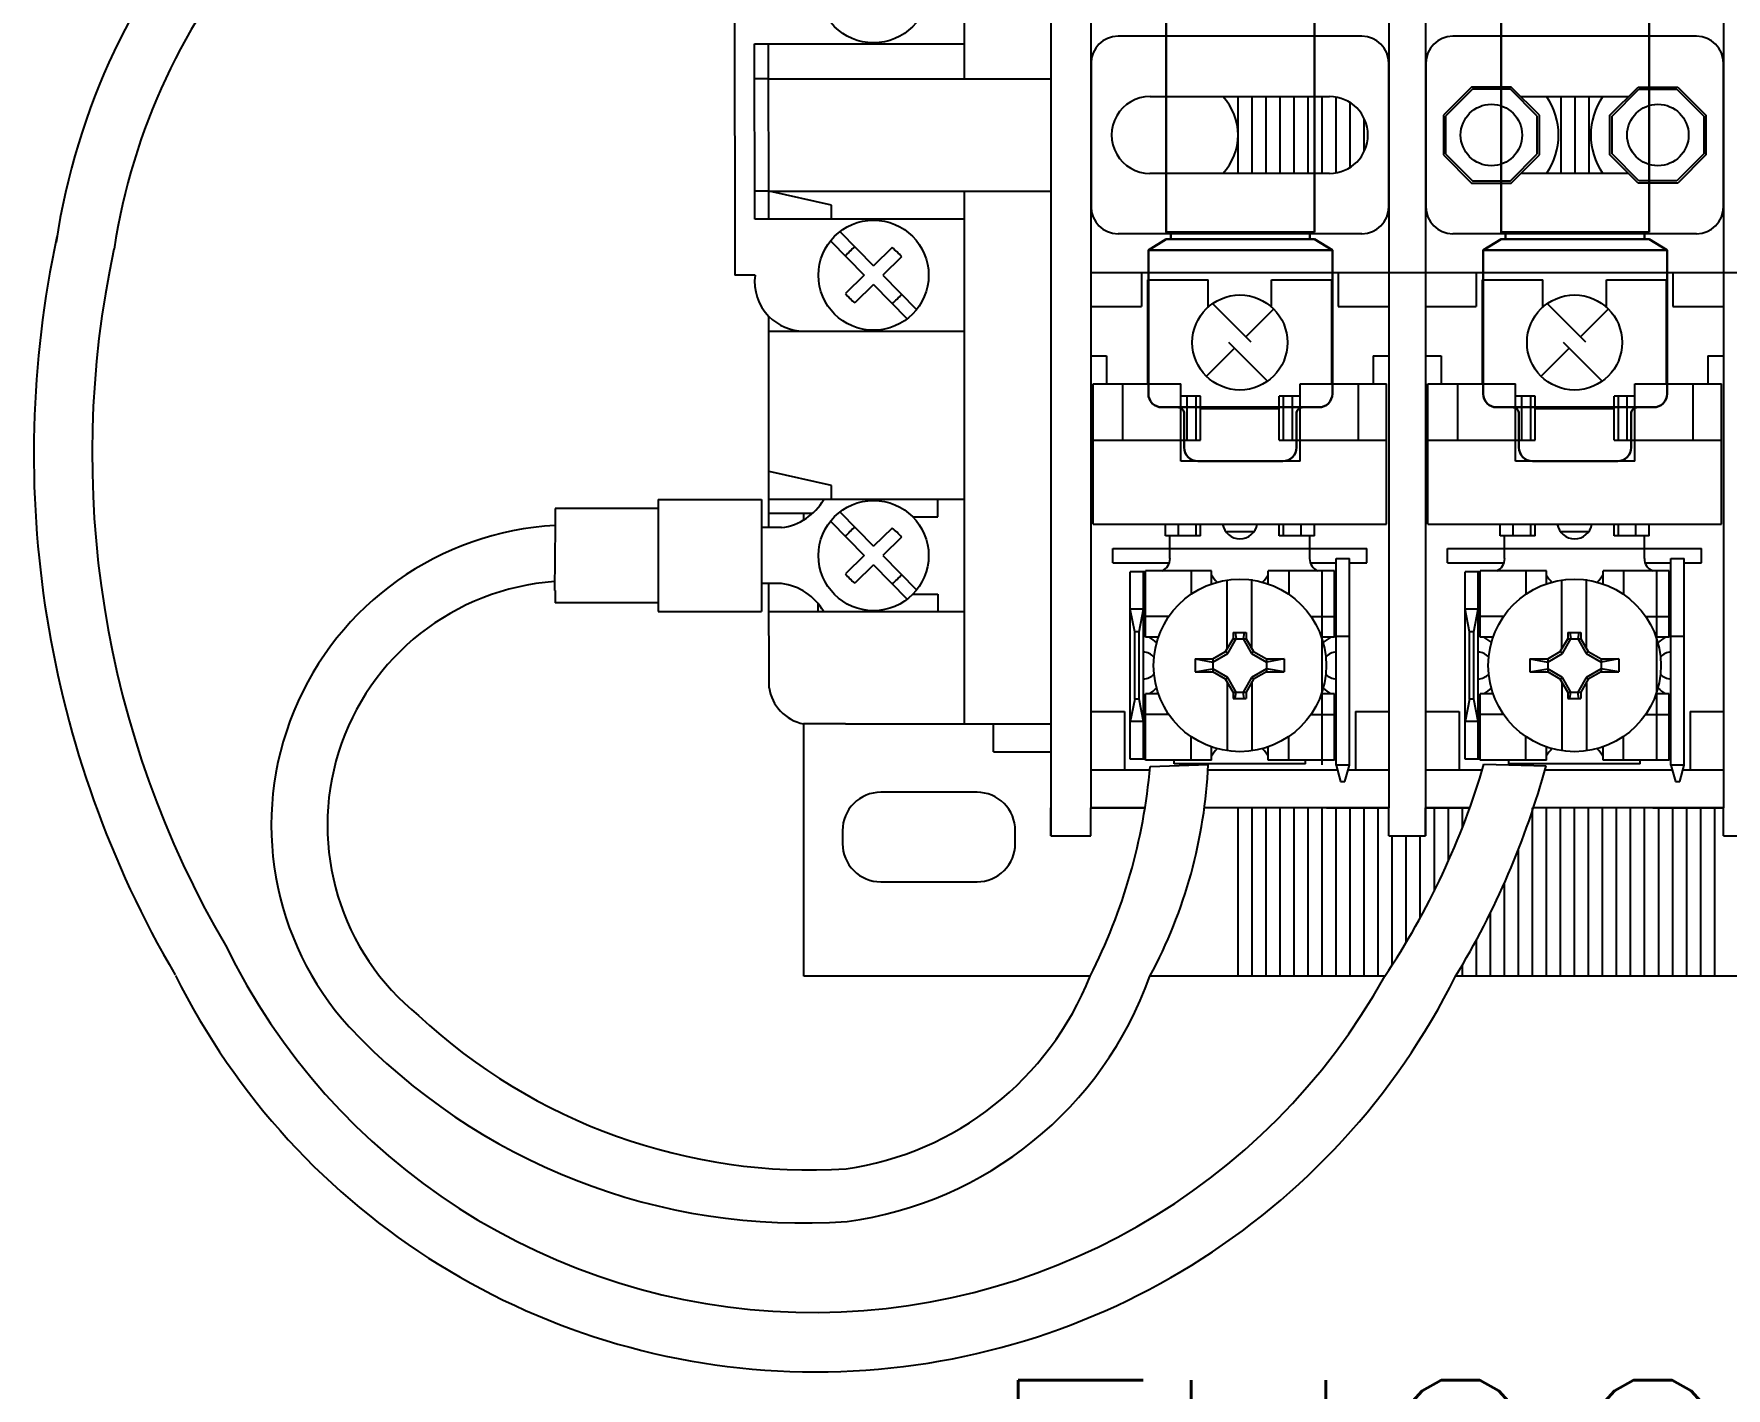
# Model space of a CAD drawing. Header units: inches. Extents: x 0 to 79.8, y 0 to 53.1.
# Drawn here: x 57.131 to 60.903, y 42.108 to 45.127 of the extents above; entities that cross this region are included whole.
import ezdxf
from ezdxf.enums import TextEntityAlignment as Align

# ---------------------------------------------------------------- set-up
doc = ezdxf.new("R2010")
doc.units = ezdxf.units.IN
doc.header["$MEASUREMENT"] = 0
for name, color, linetype in [('PDF_Geometry', 7, 'Continuous'), ('PRTG', 130, 'Continuous'), ('PSYMS', 7, 'Continuous'), ('PTAG', 150, 'Continuous')]:
    doc.layers.add(name, color=color, linetype=linetype)
doc.styles.add('WD', font='romans.shx')

# ---------------------------------------------------------------- blocks, each defined once
blk = doc.blocks.new('ATMR8_10')
at = {"layer": 'PDF_Geometry', "lineweight": 30}
for points in [[(0.4012, 1.0212), (0.4012, 1.3413, 0.41622), (0.3712, 1.3712), (0.0212, 1.3712, 0.414306), (-0.0088, 1.3413), (-0.0088, 1.0212)], [(0.3362, -0.0088), (0.3332, -0.0091), (0.3305, -0.0099), (0.3279, -0.0113), (0.3256, -0.0132), (0.3238, -0.0155), (0.3223, -0.0181), (0.3215, -0.0208), (0.3212, -0.0238), (0.3212, -0.0988, -0.416214), (0.2912, -0.1288), (0.1012, -0.1288, -0.414302), (0.0712, -0.0988), (0.0712, -0.0238), (0.071, -0.0208), (0.0701, -0.0181), (0.0687, -0.0155), (0.0668, -0.0132), (0.0646, -0.0113), (0.062, -0.0099), (0.0591, -0.0091), (0.0562, -0.0088)]]:
    blk.add_lwpolyline(points, format="xyb", dxfattribs=at)
for points in [[(-0.0088, 1.0212), (0.0312, 0.9963), (0.3612, 0.9963), (0.4012, 1.0212)], [(0.3612, 0.3812), (0.3612, 0.9812), (0.0312, 0.9812), (0.0312, 0.3812)]]:
    blk.add_lwpolyline(points, close=True, dxfattribs=at)
for points in [[(0.0412, 0.9963), (0.0412, 0.9812)], [(0.3512, 0.9963), (0.3512, 0.9812)], [(0.0412, 0.3663), (0.0412, 0.3812)], [(0.3512, 0.3663), (0.3512, 0.3812)], [(0.4012, 0.3412), (-0.0088, 0.3412)]]:
    blk.add_lwpolyline(points, dxfattribs=at)
blk.add_lwpolyline([(0.3712, -0.0088), (0.0212, -0.0088, -0.414313), (-0.0088, 0.0212), (-0.0088, 0.3412), (0.0312, 0.3663), (0.3612, 0.3663), (0.4012, 0.3412), (0.4012, 0.0212, -0.416227)], format="xyb", close=True, dxfattribs=at)
blk = doc.blocks.new('E0917602')
for p, q in [((0.3796, 3.1128), (0.3796, -0.0123)), ((0.3796, 3.1128), (0.3796, -0.0123)), ((1.2146, 3.1128), (1.2146, -0.0123)), ((1.2146, 3.1128), (1.2146, -0.0123)), ((0.4686, 2.9652), (0.4686, 0.0502)), ((1.1326, 2.9652), (1.1326, 0.0502)), ((1.8786, 2.9652), (1.8786, 0.0502)), ((0.1872, 1.6752), (0.1872, 2.8627)), ((-0.3243, 1.238), (-0.3252, 1.8784)), ((-0.2809, 1.7534), (-0.1395, 1.7534)), ((-0.2803, 1.3627), (-0.2809, 1.7534)), ((-0.2494, 1.3627), (-0.2497, 1.7534)), ((-0.1395, 1.7534), (0.1872, 1.7534)), ((1.0726, 1.7702), (0.529, 1.7702)), ((1.8186, 1.7702), (1.275, 1.7702)), ((0.469, 1.7102), (0.469, 1.3902)), ((1.1326, 1.3902), (1.1326, 1.7102)), ((1.215, 1.7102), (1.215, 1.3902)), ((1.8786, 1.3902), (1.8786, 1.7102)), ((-0.2484, 1.6752), (-0.2809, 1.6752)), ((-0.2484, 1.6752), (0.3796, 1.6752)), ((0.6003, 1.6357), (1.0007, 1.6357)), ((0.7966, 1.4647), (0.7966, 1.6357)), ((0.8278, 1.4647), (0.8278, 1.6357)), ((0.8591, 1.4647), (0.8591, 1.6357)), ((0.8903, 1.4647), (0.8903, 1.6357)), ((0.9216, 1.4647), (0.9216, 1.6357)), ((0.9528, 1.4647), (0.9528, 1.6357)), ((0.9841, 1.4647), (0.9841, 1.6357)), ((1.0153, 1.466), (1.0153, 1.6344)), ((1.0464, 1.4781), (1.0464, 1.6223)), ((1.0466, 1.4782), (1.0466, 1.6222)), ((1.3169, 1.6572), (1.2542, 1.5946)), ((1.3189, 1.6522), (1.2592, 1.5925)), ((1.4055, 1.6572), (1.3169, 1.6572)), ((1.4035, 1.6522), (1.3189, 1.6522)), ((1.4632, 1.5925), (1.4035, 1.6522)), ((1.4682, 1.5946), (1.4055, 1.6572)), ((1.4271, 1.6357), (1.6665, 1.6357)), ((1.5167, 1.4647), (1.5167, 1.6357)), ((1.548, 1.4647), (1.548, 1.6357)), ((1.5792, 1.4647), (1.5792, 1.6357)), ((1.6253, 1.5946), (1.688, 1.6572)), ((1.6303, 1.5925), (1.6901, 1.6522)), ((1.688, 1.6572), (1.7767, 1.6572)), ((1.6901, 1.6522), (1.7746, 1.6522)), ((1.7746, 1.6522), (1.8344, 1.5925)), ((1.7767, 1.6572), (1.8394, 1.5946)), ((1.0777, 1.5135), (1.0777, 1.5869)), ((1.2542, 1.5946), (1.2542, 1.5059)), ((1.2592, 1.5925), (1.2592, 1.508)), ((1.4632, 1.508), (1.4632, 1.5925)), ((1.4682, 1.5059), (1.4682, 1.5946)), ((1.6253, 1.5059), (1.6253, 1.5946)), ((1.6303, 1.508), (1.6303, 1.5925)), ((1.8344, 1.5925), (1.8344, 1.508)), ((1.8394, 1.5946), (1.8394, 1.5059)), ((1.2542, 1.5059), (1.3169, 1.4432)), ((1.2592, 1.508), (1.3189, 1.4482)), ((1.4035, 1.4482), (1.4632, 1.508)), ((1.4055, 1.4432), (1.4682, 1.5059)), ((1.688, 1.4432), (1.6253, 1.5059)), ((1.6901, 1.4482), (1.6303, 1.508)), ((1.8344, 1.508), (1.7746, 1.4482)), ((1.8394, 1.5059), (1.7767, 1.4432)), ((1.0007, 1.4647), (0.6002, 1.4647)), ((1.3169, 1.4432), (1.4055, 1.4432)), ((1.3189, 1.4482), (1.4035, 1.4482)), ((1.6664, 1.4647), (1.4271, 1.4647)), ((1.7767, 1.4432), (1.688, 1.4432)), ((1.7746, 1.4482), (1.6901, 1.4482)), ((-0.2484, 1.4248), (-0.2807, 1.4248)), ((-0.2484, 1.4252), (0.3796, 1.4252)), ((-0.1097, 1.394), (-0.2484, 1.4248)), ((0.1872, 0.2377), (0.1872, 1.4252)), ((0.1872, 1.3627), (-0.2803, 1.3627)), ((-0.1097, 1.3627), (-0.1097, 1.394)), ((-0.091, 1.3349), (-0.0158, 1.2586)), ((1.0726, 1.3302), (0.529, 1.3302)), ((1.8186, 1.3302), (1.275, 1.3302)), ((-0.112, 1.3142), (-0.0368, 1.2379)), ((0.0253, 1.2991), (-0.0158, 1.2586)), ((0.0463, 1.2784), (0.0049, 1.2376)), ((-0.28, 1.238), (-0.3252, 1.238)), ((-0.0368, 1.2379), (-0.0781, 1.1972)), ((-0.0161, 1.2169), (-0.0574, 1.1762)), ((-0.0161, 1.2169), (0.0591, 1.1406)), ((0.0049, 1.2376), (0.0801, 1.1613)), ((0.4686, 1.244), (1.1326, 1.244)), ((0.5816, 1.244), (0.5816, 1.1677)), ((0.5955, 1.2277), (0.7298, 1.2277)), ((0.5955, 0.9952), (0.5955, 1.2277)), ((0.7298, 1.1664), (0.7298, 1.2277)), ((0.8714, 1.2277), (1.0056, 1.2277)), ((0.8714, 1.1665), (0.8714, 1.2277)), ((1.0056, 0.9952), (1.0056, 1.2277)), ((1.0196, 1.244), (1.0196, 1.1677)), ((1.1326, 1.244), (1.2146, 1.244)), ((1.2146, 1.244), (1.8786, 1.244)), ((1.3276, 1.244), (1.3276, 1.1677)), ((1.3415, 1.2277), (1.4758, 1.2277)), ((1.3415, 0.9952), (1.3415, 1.2277)), ((1.4758, 1.1664), (1.4758, 1.2277)), ((1.6174, 1.1665), (1.6174, 1.2277)), ((1.6174, 1.2277), (1.7516, 1.2277)), ((1.7516, 0.9952), (1.7516, 1.2277)), ((1.7656, 1.244), (1.7656, 1.1677)), ((1.8786, 1.244), (1.9606, 1.244)), ((0.8259, 1.0883), (0.7396, 1.1746)), ((1.5719, 1.0883), (1.4856, 1.1746)), ((-0.249, 0.6752), (-0.2492, 1.1459)), ((0.4686, 1.1677), (0.5816, 1.1677)), ((0.8758, 1.1622), (0.8133, 1.0999)), ((1.0196, 1.1677), (1.1326, 1.1677)), ((1.2146, 1.1677), (1.3276, 1.1677)), ((1.6218, 1.1622), (1.5593, 1.0999)), ((1.7656, 1.1677), (1.8786, 1.1677)), ((-0.2492, 1.1127), (-0.1395, 1.1127)), ((-0.1395, 1.1127), (0.1872, 1.1127)), ((0.4686, 1.0577), (0.5036, 1.0577)), ((0.5036, 1.0577), (0.5036, 0.9952)), ((0.7884, 1.0749), (0.7259, 1.0126)), ((0.8624, 1.0017), (0.7761, 1.088)), ((1.0976, 1.0577), (1.0976, 0.9952)), ((1.0976, 1.0577), (1.1326, 1.0577)), ((1.2146, 1.0577), (1.2496, 1.0577)), ((1.2496, 1.0577), (1.2496, 0.9952)), ((1.5344, 1.0749), (1.4719, 1.0126)), ((1.6084, 1.0017), (1.5221, 1.088)), ((1.8436, 1.0577), (1.8436, 0.9952)), ((1.8436, 1.0577), (1.8786, 1.0577)), ((0.4734, 0.6827), (0.4734, 0.9952)), ((0.4734, 0.9952), (0.6687, 0.9952)), ((0.5393, 0.9952), (0.5393, 0.8702)), ((0.6687, 0.8233), (0.6687, 0.9952)), ((0.9348, 0.9952), (1.1277, 0.9952)), ((0.9348, 0.8233), (0.9348, 0.9952)), ((1.0642, 0.9952), (1.0642, 0.8702)), ((1.1277, 0.6827), (1.1277, 0.9952)), ((1.2194, 0.6827), (1.2194, 0.9952)), ((1.2194, 0.9952), (1.4147, 0.9952)), ((1.2853, 0.9952), (1.2853, 0.8702)), ((1.4147, 0.8233), (1.4147, 0.9952)), ((1.6808, 0.9952), (1.8737, 0.9952)), ((1.6808, 0.8233), (1.6808, 0.9952)), ((1.8102, 0.9952), (1.8102, 0.8702)), ((1.8737, 0.6827), (1.8737, 0.9952)), ((0.7127, 0.9681), (0.6687, 0.9681)), ((0.6834, 0.8702), (0.6834, 0.9681)), ((0.7029, 0.8702), (0.7029, 0.9681)), ((0.7127, 0.8702), (0.7127, 0.9681)), ((0.9348, 0.9681), (0.8885, 0.9681)), ((0.8885, 0.8702), (0.8885, 0.9681)), ((0.8982, 0.8702), (0.8982, 0.9681)), ((0.9177, 0.8702), (0.9177, 0.9681)), ((1.4587, 0.9681), (1.4147, 0.9681)), ((1.4294, 0.8702), (1.4294, 0.9681)), ((1.4489, 0.8702), (1.4489, 0.9681)), ((1.4587, 0.8702), (1.4587, 0.9681)), ((1.6345, 0.8702), (1.6345, 0.9681)), ((1.6808, 0.9681), (1.6345, 0.9681)), ((1.6442, 0.8702), (1.6442, 0.9681)), ((1.6637, 0.8702), (1.6637, 0.9681)), ((0.8885, 0.9399), (0.7127, 0.9399)), ((1.6345, 0.9399), (1.4587, 0.9399)), ((0.4734, 0.8702), (0.7127, 0.8702)), ((0.8885, 0.8702), (1.1277, 0.8702)), ((1.2194, 0.8702), (1.4587, 0.8702)), ((1.6345, 0.8702), (1.8737, 0.8702)), ((-0.1097, 0.769), (-0.2484, 0.7998)), ((0.9348, 0.8233), (0.6687, 0.8233)), ((1.6808, 0.8233), (1.4147, 0.8233)), ((-0.1097, 0.7377), (-0.1097, 0.769)), ((-0.4957, 0.7177), (-0.7257, 0.7177)), ((-0.7257, 0.7177), (-0.7257, 0.6779)), ((-0.4959, 0.7377), (-0.2659, 0.7377)), ((-0.4959, 0.7377), (-0.4957, 0.7177)), ((-0.4957, 0.7177), (-0.4957, 0.5077)), ((-0.2659, 0.7377), (-0.2659, 0.6752)), ((0.1872, 0.7377), (-0.2484, 0.7377)), ((-0.0158, 0.7377), (-0.2458, 0.7377)), ((0.1273, 0.699), (0.1273, 0.7379)), ((-0.1521, 0.7065), (-0.249, 0.7065)), ((-0.1722, 0.7065), (-0.1722, 0.6918)), ((-0.112, 0.6892), (-0.0368, 0.6129)), ((-0.091, 0.7099), (-0.0158, 0.6336)), ((0.0715, 0.699), (0.1273, 0.699)), ((0.4734, 0.6827), (1.1277, 0.6827)), ((0.6345, 0.6564), (0.6345, 0.6827)), ((0.6638, 0.6564), (0.6638, 0.6827)), ((0.7029, 0.6564), (0.7029, 0.6827)), ((0.7127, 0.6564), (0.7127, 0.6827)), ((0.8885, 0.6564), (0.8885, 0.6827)), ((0.8982, 0.6564), (0.8982, 0.6827)), ((0.9373, 0.6564), (0.9373, 0.6827)), ((0.9666, 0.6564), (0.9666, 0.6827)), ((1.2194, 0.6827), (1.8737, 0.6827)), ((1.3805, 0.6564), (1.3805, 0.6827)), ((1.4098, 0.6564), (1.4098, 0.6827)), ((1.4489, 0.6564), (1.4489, 0.6827)), ((1.4587, 0.6564), (1.4587, 0.6827)), ((1.6345, 0.6564), (1.6345, 0.6827)), ((1.6442, 0.6564), (1.6442, 0.6827)), ((1.6833, 0.6564), (1.6833, 0.6827)), ((1.7126, 0.6564), (1.7126, 0.6827)), ((-0.7257, 0.6779), (-0.7269, 0.535)), ((-0.2659, 0.6752), (-0.2659, 0.5502)), ((-0.249, 0.6752), (-0.2657, 0.6752)), ((-0.2207, 0.6752), (-0.249, 0.6752)), ((0.0253, 0.6741), (-0.0158, 0.6336)), ((0.0463, 0.6534), (0.0049, 0.6126)), ((0.7127, 0.6564), (0.6345, 0.6564)), ((0.6443, 0.6063), (0.6443, 0.6564)), ((0.8323, 0.6659), (0.7688, 0.6659)), ((0.9666, 0.6564), (0.8885, 0.6564)), ((0.9568, 0.6063), (0.9568, 0.6564)), ((1.4587, 0.6564), (1.3805, 0.6564)), ((1.3903, 0.6063), (1.3903, 0.6564)), ((1.5783, 0.6659), (1.5148, 0.6659)), ((1.7126, 0.6564), (1.6345, 0.6564)), ((1.7028, 0.6063), (1.7028, 0.6564)), ((-0.0368, 0.6129), (-0.0781, 0.5722)), ((0.0049, 0.6126), (0.0801, 0.5363)), ((0.5174, 0.6283), (1.0838, 0.6283)), ((0.5174, 0.5963), (0.5174, 0.6283)), ((1.0154, 0.1458), (1.0154, 0.6063)), ((1.0154, 0.6063), (1.0447, 0.6063)), ((1.0447, 0.1458), (1.0447, 0.6063)), ((1.0838, 0.5963), (1.0838, 0.6283)), ((1.2634, 0.6283), (1.8298, 0.6283)), ((1.2634, 0.5963), (1.2634, 0.6283)), ((1.7614, 0.1458), (1.7614, 0.6063)), ((1.7614, 0.6063), (1.7907, 0.6063)), ((1.7907, 0.1458), (1.7907, 0.6063)), ((1.8298, 0.5963), (1.8298, 0.6283)), ((-0.0161, 0.5919), (-0.0574, 0.5512)), ((-0.0161, 0.5919), (0.0591, 0.5156)), ((0.5174, 0.5963), (0.6443, 0.5963)), ((0.5564, 0.1588), (0.5564, 0.5763)), ((0.59, 0.5763), (0.5564, 0.5763)), ((0.5857, 0.1588), (0.5857, 0.5763)), ((0.7377, 0.5788), (0.59, 0.5788)), ((0.59, 0.4308), (0.59, 0.5788)), ((0.6919, 0.5788), (0.6919, 0.5262)), ((0.7377, 0.5495), (0.7377, 0.5788)), ((1.0117, 0.5788), (0.864, 0.5788)), ((0.864, 0.5495), (0.864, 0.5788)), ((0.9098, 0.5788), (0.9098, 0.5262)), ((0.9568, 0.5963), (1.0154, 0.5963)), ((0.9831, 0.5777), (0.9831, 0.146)), ((1.0117, 0.4308), (1.0117, 0.5788)), ((1.0154, 0.5763), (1.0117, 0.5763)), ((1.0447, 0.5963), (1.0838, 0.5963)), ((1.2634, 0.5963), (1.3903, 0.5963)), ((1.3024, 0.1588), (1.3024, 0.5763)), ((1.336, 0.5763), (1.3024, 0.5763)), ((1.3317, 0.1588), (1.3317, 0.5763)), ((1.4837, 0.5788), (1.336, 0.5788)), ((1.336, 0.4308), (1.336, 0.5788)), ((1.4379, 0.5788), (1.4379, 0.5262)), ((1.4837, 0.5495), (1.4837, 0.5788)), ((1.61, 0.5495), (1.61, 0.5788)), ((1.7577, 0.5788), (1.61, 0.5788)), ((1.6558, 0.5788), (1.6558, 0.5262)), ((1.7028, 0.5963), (1.7614, 0.5963)), ((1.7291, 0.5777), (1.7291, 0.1568)), ((1.7577, 0.4308), (1.7577, 0.5788)), ((1.7614, 0.5763), (1.7577, 0.5763)), ((1.7907, 0.5963), (1.8298, 0.5963)), ((-0.7257, 0.535), (-0.7257, 0.5077)), ((-0.2659, 0.5502), (-0.2659, 0.4877)), ((-0.2489, 0.5502), (-0.2657, 0.5502)), ((-0.2487, 0.3181), (-0.2489, 0.5502)), ((-0.2207, 0.5502), (-0.2489, 0.5502)), ((0.7725, 0.4049), (0.7725, 0.5582)), ((0.8274, 0.4066), (0.8274, 0.5598)), ((1.5185, 0.4049), (1.5185, 0.5582)), ((1.5734, 0.4066), (1.5734, 0.5598)), ((-0.4957, 0.5077), (-0.7257, 0.5077)), ((-0.4957, 0.5077), (-0.4959, 0.4877)), ((-0.1395, 0.4877), (-0.1395, 0.5059)), ((0.0715, 0.5265), (0.1273, 0.5265)), ((0.1273, 0.5265), (0.1273, 0.4876)), ((0.5662, 0.4431), (0.5564, 0.4931)), ((0.5857, 0.4931), (0.5564, 0.4931)), ((0.576, 0.4431), (0.5857, 0.4931)), ((0.59, 0.5178), (0.5857, 0.5178)), ((0.59, 0.5078), (0.5857, 0.5078)), ((1.0154, 0.5178), (1.0117, 0.5178)), ((1.0154, 0.5078), (1.0117, 0.5078)), ((1.3122, 0.4431), (1.3024, 0.4931)), ((1.3317, 0.4931), (1.3024, 0.4931)), ((1.322, 0.4431), (1.3317, 0.4931)), ((1.336, 0.5178), (1.3317, 0.5178)), ((1.336, 0.5078), (1.3317, 0.5078)), ((1.7614, 0.5178), (1.7577, 0.5178)), ((1.7614, 0.5078), (1.7577, 0.5078)), ((-0.4959, 0.4877), (-0.2659, 0.4877)), ((-0.2487, 0.4877), (-0.1395, 0.4877)), ((-0.1395, 0.4877), (0.1872, 0.4877)), ((-0.1395, 0.4877), (0.1297, 0.4877)), ((0.0011, 0.4877), (0.1103, 0.4877)), ((0.6425, 0.4768), (0.59, 0.4768)), ((0.9586, 0.4768), (1.0111, 0.4768)), ((1.3885, 0.4768), (1.336, 0.4768)), ((1.7046, 0.4768), (1.7571, 0.4768)), ((0.5662, 0.293), (0.5662, 0.4431)), ((0.576, 0.4431), (0.5662, 0.4431)), ((0.576, 0.293), (0.576, 0.4431)), ((0.59, 0.4453), (0.5857, 0.4453)), ((0.59, 0.4353), (0.5857, 0.4353)), ((0.6193, 0.4308), (0.59, 0.4308)), ((0.7688, 0.3988), (0.7859, 0.4274)), ((0.7737, 0.3944), (0.7926, 0.4274)), ((0.7859, 0.4416), (0.8146, 0.4416)), ((0.7859, 0.4416), (0.7859, 0.4274)), ((0.7859, 0.4274), (0.8146, 0.4274)), ((0.7902, 0.4416), (0.7926, 0.4274)), ((0.8103, 0.4416), (0.8079, 0.4274)), ((0.8079, 0.4274), (0.8268, 0.3944)), ((0.8146, 0.4416), (0.8146, 0.4274)), ((0.8146, 0.4274), (0.8311, 0.3988)), ((1.0117, 0.4308), (0.9824, 0.4308)), ((1.0154, 0.4453), (1.0117, 0.4453)), ((1.0154, 0.4353), (1.0117, 0.4353)), ((1.0447, 0.4323), (1.0154, 0.4323)), ((1.3122, 0.293), (1.3122, 0.4431)), ((1.322, 0.4431), (1.3122, 0.4431)), ((1.322, 0.293), (1.322, 0.4431)), ((1.336, 0.4453), (1.3317, 0.4453)), ((1.336, 0.4353), (1.3317, 0.4353)), ((1.3653, 0.4308), (1.336, 0.4308)), ((1.5148, 0.3988), (1.5319, 0.4274)), ((1.5197, 0.3944), (1.5386, 0.4274)), ((1.5319, 0.4416), (1.5606, 0.4416)), ((1.5319, 0.4416), (1.5319, 0.4274)), ((1.5319, 0.4274), (1.5606, 0.4274)), ((1.5362, 0.4416), (1.5386, 0.4274)), ((1.5563, 0.4416), (1.5539, 0.4274)), ((1.5539, 0.4274), (1.5728, 0.3944)), ((1.5606, 0.4416), (1.5606, 0.4274)), ((1.5606, 0.4274), (1.5771, 0.3988)), ((1.7577, 0.4308), (1.7284, 0.4308)), ((1.7614, 0.4453), (1.7577, 0.4453)), ((1.7614, 0.4353), (1.7577, 0.4353)), ((1.7907, 0.4323), (1.7614, 0.4323)), ((0.7011, 0.3823), (0.7407, 0.3823)), ((0.7011, 0.3823), (0.7407, 0.3753)), ((0.7011, 0.3823), (0.7011, 0.3533)), ((0.7407, 0.3823), (0.7688, 0.3988)), ((0.7407, 0.3753), (0.7737, 0.3944)), ((0.7407, 0.3823), (0.7407, 0.3533)), ((0.7688, 0.3988), (0.7737, 0.3944)), ((0.8311, 0.3988), (0.8268, 0.3944)), ((0.8268, 0.3944), (0.8598, 0.3754)), ((0.8311, 0.3988), (0.8598, 0.3823)), ((0.8994, 0.3823), (0.8598, 0.3754)), ((0.8598, 0.3823), (0.8994, 0.3823)), ((0.8598, 0.3823), (0.8598, 0.3533)), ((0.8994, 0.3823), (0.8994, 0.3533)), ((1.4471, 0.3823), (1.4471, 0.3533)), ((1.4471, 0.3823), (1.4867, 0.3823)), ((1.4471, 0.3823), (1.4867, 0.3753)), ((1.4867, 0.3823), (1.5148, 0.3988)), ((1.4867, 0.3753), (1.5197, 0.3944)), ((1.4867, 0.3823), (1.4867, 0.3533)), ((1.5148, 0.3988), (1.5197, 0.3944)), ((1.5771, 0.3988), (1.5728, 0.3944)), ((1.5728, 0.3944), (1.6058, 0.3754)), ((1.5771, 0.3988), (1.6058, 0.3823)), ((1.6058, 0.3823), (1.6058, 0.3533)), ((1.6454, 0.3823), (1.6058, 0.3754)), ((1.6058, 0.3823), (1.6454, 0.3823)), ((1.6454, 0.3823), (1.6454, 0.3533)), ((0.7011, 0.3533), (0.7407, 0.3604)), ((0.7011, 0.3533), (0.7407, 0.3533)), ((0.7737, 0.3413), (0.7407, 0.3604)), ((0.7688, 0.3369), (0.7407, 0.3533)), ((0.7737, 0.3413), (0.7688, 0.3369)), ((0.7926, 0.3083), (0.7737, 0.3413)), ((0.8268, 0.3413), (0.8079, 0.3083)), ((0.8598, 0.3604), (0.8268, 0.3413)), ((0.8268, 0.3413), (0.8311, 0.3369)), ((0.8598, 0.3533), (0.8311, 0.3369)), ((0.8994, 0.3533), (0.8598, 0.3604)), ((0.8598, 0.3533), (0.8994, 0.3533)), ((1.4471, 0.3533), (1.4867, 0.3604)), ((1.4471, 0.3533), (1.4867, 0.3533)), ((1.5197, 0.3413), (1.4867, 0.3604)), ((1.5148, 0.3369), (1.4867, 0.3533)), ((1.5197, 0.3413), (1.5148, 0.3369)), ((1.5386, 0.3083), (1.5197, 0.3413)), ((1.5728, 0.3413), (1.5539, 0.3083)), ((1.6058, 0.3604), (1.5728, 0.3413)), ((1.5728, 0.3413), (1.5771, 0.3369)), ((1.6058, 0.3533), (1.5771, 0.3369)), ((1.6454, 0.3533), (1.6058, 0.3604)), ((1.6058, 0.3533), (1.6454, 0.3533)), ((0.59, 0.1568), (0.59, 0.3047)), ((0.6193, 0.3047), (0.59, 0.3047)), ((0.7859, 0.3083), (0.7688, 0.3369)), ((0.7725, 0.3309), (0.7725, 0.1776)), ((0.7859, 0.3083), (0.8146, 0.3083)), ((0.7859, 0.3083), (0.7859, 0.2941)), ((0.7902, 0.2941), (0.7926, 0.3083)), ((0.8103, 0.2941), (0.8079, 0.3083)), ((0.8311, 0.3369), (0.8146, 0.3083)), ((0.8146, 0.3083), (0.8146, 0.2941)), ((0.8274, 0.3309), (0.8274, 0.1776)), ((1.0117, 0.3047), (0.9824, 0.3047)), ((1.0117, 0.1568), (1.0117, 0.3047)), ((1.336, 0.1568), (1.336, 0.3047)), ((1.3653, 0.3047), (1.336, 0.3047)), ((1.5319, 0.3083), (1.5148, 0.3369)), ((1.5185, 0.3309), (1.5185, 0.1776)), ((1.5319, 0.3083), (1.5606, 0.3083)), ((1.5319, 0.3083), (1.5319, 0.2941)), ((1.5362, 0.2941), (1.5386, 0.3083)), ((1.5563, 0.2941), (1.5539, 0.3083)), ((1.5771, 0.3369), (1.5606, 0.3083)), ((1.5606, 0.3083), (1.5606, 0.2941)), ((1.5734, 0.3309), (1.5734, 0.1776)), ((1.7577, 0.3047), (1.7284, 0.3047)), ((1.7577, 0.1568), (1.7577, 0.3047)), ((0.4686, 0.2652), (0.5431, 0.2652)), ((0.5431, 0.2652), (0.5431, 0.1352)), ((0.5662, 0.293), (0.5564, 0.2431)), ((0.576, 0.293), (0.5662, 0.293)), ((0.5857, 0.2431), (0.576, 0.293)), ((0.59, 0.3003), (0.5857, 0.3003)), ((0.59, 0.2903), (0.5857, 0.2903)), ((0.7859, 0.2941), (0.8146, 0.2941)), ((1.0154, 0.3003), (1.0117, 0.3003)), ((1.0154, 0.2903), (1.0117, 0.2903)), ((1.0581, 0.2652), (1.1326, 0.2652)), ((1.0581, 0.2652), (1.0581, 0.1352)), ((1.2146, 0.2652), (1.2891, 0.2652)), ((1.2891, 0.2652), (1.2891, 0.1352)), ((1.3122, 0.293), (1.3024, 0.2431)), ((1.322, 0.293), (1.3122, 0.293)), ((1.3317, 0.2431), (1.322, 0.293)), ((1.336, 0.3003), (1.3317, 0.3003)), ((1.336, 0.2903), (1.3317, 0.2903)), ((1.5319, 0.2941), (1.5606, 0.2941)), ((1.7614, 0.3003), (1.7577, 0.3003)), ((1.7614, 0.2903), (1.7577, 0.2903)), ((1.8041, 0.2652), (1.8786, 0.2652)), ((1.8041, 0.2652), (1.8041, 0.1352)), ((-0.1734, 0.2377), (-0.1722, 0.2377)), ((-0.0784, 0.2377), (-0.1722, 0.2377)), ((-0.1716, -0.3248), (-0.1716, 0.2377)), ((-0.0784, 0.2377), (0.3796, 0.2377)), ((0.2517, 0.1752), (0.2517, 0.2377)), ((0.5857, 0.2431), (0.5564, 0.2431)), ((0.59, 0.2278), (0.5857, 0.2278)), ((0.6425, 0.2588), (0.59, 0.2588)), ((0.9586, 0.2588), (1.0111, 0.2588)), ((1.0154, 0.2278), (1.0117, 0.2278)), ((1.3317, 0.2431), (1.3024, 0.2431)), ((1.336, 0.2278), (1.3317, 0.2278)), ((1.3885, 0.2588), (1.336, 0.2588)), ((1.7046, 0.2588), (1.7571, 0.2588)), ((1.7614, 0.2278), (1.7577, 0.2278)), ((0.59, 0.2178), (0.5857, 0.2178)), ((0.6919, 0.1568), (0.6919, 0.2094)), ((0.9098, 0.1568), (0.9098, 0.2094)), ((1.0154, 0.2178), (1.0117, 0.2178)), ((1.336, 0.2178), (1.3317, 0.2178)), ((1.4379, 0.1568), (1.4379, 0.2094)), ((1.6558, 0.1568), (1.6558, 0.2094)), ((1.7614, 0.2178), (1.7577, 0.2178)), ((0.2517, 0.1752), (0.3796, 0.1752)), ((0.59, 0.1588), (0.5564, 0.1588)), ((0.7377, 0.1568), (0.59, 0.1568)), ((0.6541, 0.1488), (0.6541, 0.1568)), ((0.7377, 0.1568), (0.7377, 0.1862)), ((0.864, 0.1568), (0.864, 0.1862)), ((1.0117, 0.1568), (0.864, 0.1568)), ((0.947, 0.1488), (0.947, 0.1568)), ((1.0154, 0.1588), (1.0117, 0.1588)), ((1.336, 0.1588), (1.3024, 0.1588)), ((1.4837, 0.1568), (1.336, 0.1568)), ((1.4001, 0.1488), (1.4001, 0.1588)), ((1.4837, 0.1568), (1.4837, 0.1862)), ((1.61, 0.1568), (1.61, 0.1862)), ((1.7577, 0.1568), (1.61, 0.1568)), ((1.693, 0.1488), (1.693, 0.1568)), ((1.7614, 0.1588), (1.7577, 0.1588)), ((0.4686, 0.1352), (0.5999, 0.1352)), ((0.6005, 0.1423), (0.7299, 0.1467)), ((0.947, 0.1488), (0.6541, 0.1488)), ((0.947, 0.1488), (0.6541, 0.1488)), ((0.7293, 0.1352), (1.0182, 0.1352)), ((1.0154, 0.1458), (1.0252, 0.1093)), ((1.0447, 0.1458), (1.0154, 0.1458)), ((1.0349, 0.1093), (1.0447, 0.1458)), ((1.0418, 0.1352), (1.1326, 0.1352)), ((1.2146, 0.1352), (1.3409, 0.1352)), ((1.3446, 0.1478), (1.4831, 0.144)), ((1.693, 0.1488), (1.4001, 0.1488)), ((1.693, 0.1488), (1.4001, 0.1488)), ((1.4806, 0.1352), (1.7642, 0.1352)), ((1.7614, 0.1458), (1.7712, 0.1093)), ((1.7907, 0.1458), (1.7614, 0.1458)), ((1.7809, 0.1093), (1.7907, 0.1458)), ((1.7878, 0.1352), (1.8786, 0.1352)), ((1.0252, 0.1093), (1.0349, 0.1093)), ((1.7712, 0.1093), (1.7809, 0.1093)), ((0.3796, -0.0123), (0.3796, 0.0502)), ((0.5892, 0.0502), (0.4686, 0.0502)), ((0.4686, 0.0502), (0.5892, 0.0502)), ((0.4686, -0.0123), (0.4686, 0.0502)), ((1.1326, 0.0502), (0.7214, 0.0502)), ((0.8278, -0.3248), (0.8278, 0.0502)), ((0.8591, -0.3248), (0.8591, 0.0502)), ((0.8903, -0.3248), (0.8903, 0.0502)), ((0.9216, -0.3248), (0.9216, 0.0502)), ((0.9528, -0.3248), (0.9528, 0.0502)), ((0.9841, -0.3248), (0.9841, 0.0502)), ((0.9939, 0.0502), (1.1326, 0.0502)), ((1.0153, -0.3248), (1.0153, 0.0502)), ((1.0466, -0.3248), (1.0466, 0.0502)), ((1.0778, -0.3248), (1.0778, 0.0502)), ((1.1091, -0.3248), (1.1091, 0.0502)), ((1.1326, -0.0123), (1.1326, 0.0502)), ((1.313, 0.0502), (1.2146, 0.0502)), ((1.2146, 0.0502), (1.313, 0.0502)), ((1.2146, -0.0123), (1.2146, 0.0502)), ((1.2341, -0.135), (1.2341, 0.0502)), ((1.2653, -0.0688), (1.2653, 0.0502)), ((1.2966, 0.0062), (1.2966, 0.0502)), ((1.4528, -0.3248), (1.4528, 0.0502)), ((1.8786, 0.0502), (1.4548, 0.0502)), ((1.4841, -0.3248), (1.4841, 0.0502)), ((1.5153, -0.3248), (1.5153, 0.0502)), ((1.5466, -0.3248), (1.5466, 0.0502)), ((1.5778, -0.3248), (1.5778, 0.0502)), ((1.6091, -0.3248), (1.6091, 0.0502)), ((1.6403, -0.3248), (1.6403, 0.0502)), ((1.6716, -0.3248), (1.6716, 0.0502)), ((1.7028, -0.3248), (1.7028, 0.0502)), ((1.7207, 0.0502), (1.8786, 0.0502)), ((1.7341, -0.3248), (1.7341, 0.0502)), ((1.7653, -0.3248), (1.7653, 0.0502)), ((1.7966, -0.3248), (1.7966, 0.0502)), ((1.8278, -0.3248), (1.8278, 0.0502)), ((1.8591, -0.3248), (1.8591, 0.0502)), ((1.8786, -0.0123), (1.8786, 0.0502)), ((0.3796, -0.0123), (0.4686, -0.0123)), ((0.3796, -0.0123), (0.4686, -0.0123)), ((1.1326, -0.0123), (1.2146, -0.0123)), ((1.1326, -0.0123), (1.2146, -0.0123)), ((1.1403, -0.2994), (1.1403, -0.0123)), ((1.1716, -0.2492), (1.1716, -0.0123)), ((1.2028, -0.1947), (1.2028, -0.0123)), ((1.8786, -0.0123), (1.9606, -0.0123)), ((1.8786, -0.0123), (1.9606, -0.0123)), ((1.4216, -0.3248), (1.4216, -0.0419)), ((1.3903, -0.3248), (1.3903, -0.1168)), ((1.3591, -0.3248), (1.3591, -0.1835)), ((1.3278, -0.3248), (1.3278, -0.2441)), ((1.2966, -0.3248), (1.2966, -0.2996)), ((0.4667, -0.3248), (-0.1716, -0.3248)), ((1.1236, -0.3248), (0.6001, -0.3248)), ((2.2751, -0.3248), (1.2815, -0.3248))]:
    blk.add_line(p, q)
blk.add_lwpolyline([(0, -0.1145), (0.215, -0.1145, 0.414214), (0.3, -0.0295), (0.3, 0, 0.414214), (0.215, 0.085), (0, 0.085, 0.414214), (-0.085, 0), (-0.085, -0.0295, 0.414214)], format="xyb", close=True)
blk.add_lwpolyline([(0.7966, -0.3248), (0.7966, 0.0502)])
for centre, radius in [((-0.0159, 1.8784), 0.1228), ((1.3612, 1.5502), 0.0685), ((1.7323, 1.5502), 0.0685), ((-0.0159, 1.2377), 0.1228), ((0.8006, 1.0877), 0.106), ((1.5466, 1.0877), 0.106), ((-0.0159, 0.6127), 0.1228), ((0.8006, 0.3678), 0.1923), ((1.5466, 0.3678), 0.1923)]:
    blk.add_circle(centre, radius)
for centre, radius, start, end in [((-0.321, 1.0826), 1.534, 105.2948, 171.4504), ((-0.3198, 1.082), 1.4053, 106.7849, 171.2419), ((0.529, 1.7102), 0.06, 90, 180), ((1.0726, 1.7102), 0.06, 0, 90), ((1.275, 1.7102), 0.06, 90, 180), ((1.8186, 1.7102), 0.06, 0, 90), ((0.6001, 1.5502), 0.0855, 89.8567, 270.109), ((0.6716, 1.5502), 0.125, 0, 43.1444), ((1.0005, 1.5502), 0.0855, 270.109, 89.857), ((1.3612, 1.5502), 0.1498, 325.2169, 34.7971), ((1.7323, 1.5502), 0.1498, 145.2029, 214.7831), ((0.6716, 1.5502), 0.125, 316.8367, 0), ((0.529, 1.3902), 0.06, 180, 270), ((1.0726, 1.3902), 0.06, 270, 0), ((1.275, 1.3902), 0.06, 180, 270), ((1.8186, 1.3902), 0.06, 270, 0), ((0.4101, 0.8393), 2.2976, 167.8374, 210.3455), ((0.4101, 0.8393), 2.1676, 167.8374, 210.3455), ((-0.0031, 1.2265), 0.0921, 126.1448, 144.5586), ((-0.028, 1.224), 0.0921, 36.2419, 54.6579), ((-0.1702, 1.2235), 0.1107, 172.4738, 224.4481), ((-0.0031, 1.2506), 0.0921, 215.4414, 233.8552), ((-0.028, 1.25), 0.0921, 305.3646, 323.7784), ((-0.1702, 1.2235), 0.1107, 224.4481, 269.5402), ((-0.2363, 0.8002), 0.126, 277.125, 330.2551), ((-0.6888, 0.0117), 0.6693, 93.1432, 222.2059), ((0.8006, 0.6893), 0.0391, 189.671, 350.329), ((1.5466, 0.6893), 0.0391, 189.671, 350.329), ((-0.0031, 0.6015), 0.0921, 126.1448, 144.5586), ((-0.028, 0.599), 0.0921, 36.2419, 54.6579), ((0.615, 0.6063), 0.03, 293.54, 0), ((0.9861, 0.6063), 0.03, 180, 246.46), ((1.361, 0.6063), 0.03, 293.54, 0), ((1.7321, 0.6063), 0.03, 180, 246.46), ((-0.0031, 0.6256), 0.0921, 215.4414, 233.8552), ((-0.028, 0.625), 0.0921, 305.3646, 323.7784), ((0.8006, 0.6048), 0.072, 208.955, 225.622), ((0.8006, 0.6048), 0.072, 314.376, 331.045), ((1.5466, 0.6048), 0.072, 208.955, 225.622), ((1.5466, 0.6048), 0.072, 314.376, 331.045), ((-0.6888, 0.0117), 0.5443, 93.9951, 231.2009), ((-0.2363, 0.4252), 0.126, 29.7449, 82.875), ((0.5637, 0.3678), 0.072, 44.379, 61.0451), ((1.038, 0.3678), 0.072, 118.955, 135.622), ((1.3097, 0.3678), 0.072, 44.379, 61.0451), ((1.784, 0.3678), 0.072, 118.955, 135.622), ((0.5857, 0.3676), 0.03, 38.5083, 90), ((1.0154, 0.3676), 0.03, 90, 141.502), ((1.3317, 0.3676), 0.03, 38.5083, 90), ((1.7614, 0.3676), 0.03, 90, 141.502), ((0.5857, 0.3676), 0.03, 270, 321.574), ((1.0154, 0.3676), 0.03, 218.426, 270), ((1.3317, 0.3676), 0.03, 270, 321.574), ((1.7614, 0.3676), 0.03, 218.426, 270), ((-0.1535, 0.3322), 0.0963, 188.392, 258.8082), ((-0.1535, 0.3322), 0.0963, 188.392, 258.8082), ((0.5637, 0.3678), 0.072, 298.955, 315.621), ((1.038, 0.3678), 0.072, 224.379, 241.045), ((1.3097, 0.3678), 0.072, 298.955, 315.621), ((1.784, 0.3678), 0.072, 224.379, 241.045), ((0.8006, 0.1308), 0.072, 134.38, 151.045), ((0.8006, 0.1308), 0.072, 28.9545, 45.6221), ((1.5466, 0.1308), 0.072, 134.38, 151.045), ((1.5466, 0.1308), 0.072, 28.9545, 45.6221), ((-0.6637, 0.2518), 1.2689, 332.975, 355.047), ((-0.3655, 0.1946), 1.0965, 331.7289, 357.4962), ((-0.2794, 0.6193), 1.691, 326.0617, 343.8099), ((-0.2775, 0.6232), 1.8246, 328.6983, 344.773), ((-0.1505, 0.3831), 1.4575, 205.9982, 330.9427), ((-0.1447, 0.3871), 1.594, 206.4549, 333.4758), ((-0.1768, -0.0693), 0.6924, 278.2899, 338.3512), ((-0.1863, -0.0441), 0.835, 277.6768, 340.3621), ((-0.1547, 0.5277), 1.2846, 227.0534, 273.4676), ((-0.1731, 0.5138), 1.3889, 223.2557, 274.0584)]:
    blk.add_arc(centre, radius, start, end)

msp = doc.modelspace()

# ---------------------------------------------------------------- block references
at = {"layer": 'PSYMS'}
for name, p in [('E0917602', (59.01877, 43.35144)), ('ATMR8_10', (59.62426, 44.30353))]:
    msp.add_blockref(name, p, dxfattribs=at)
ref = msp.add_blockref('ATMR8_10', (60.37026, 44.30353), dxfattribs=at)
ref.add_attrib('P_TAG1', 'FU2208A', dxfattribs={"layer": 'PTAG', "height": 0.5, "style": 'WD', "flags": 8}).set_placement((60.71829, 41.87591), align=Align.MIDDLE_CENTER)
ref.add_attrib('RATING1', '1.5A', dxfattribs={"layer": 'PRTG', "height": 0.5, "style": 'WD', "flags": 8}).set_placement((60.71829, 40.91271), align=Align.CENTER)

doc.saveas('drawing.dxf')
